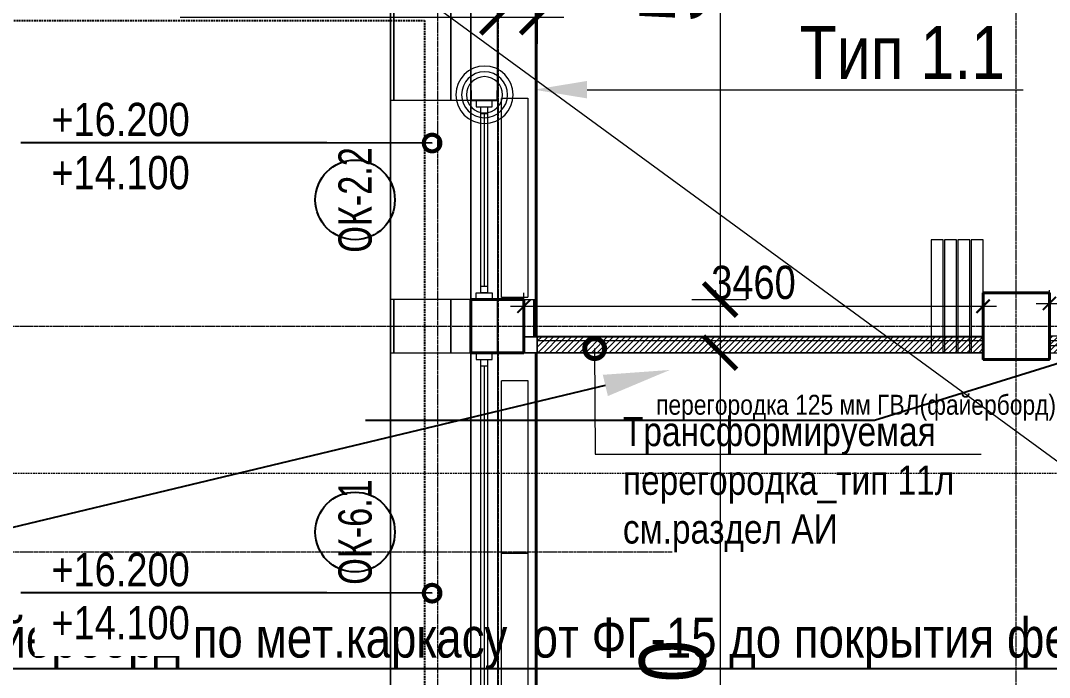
# Model space of a CAD drawing. Header units: millimetres. Extents: x -65509 to 912790, y 446 to 713294.
# Drawn here: x 432058 to 439811, y 588539 to 593483 of the extents above; entities that cross this region are included whole.
import ezdxf
from ezdxf import colors
from ezdxf.entities.mleader import LeaderData, LeaderLine
from ezdxf.enums import TextEntityAlignment as Align
from ezdxf.math import Vec2, Vec3

# ---------------------------------------------------------------- set-up
doc = ezdxf.new("R2010")
doc.units = ezdxf.units.MM
for name, pattern in [('ADSK_Невидимые', [5, 3, -2]), ('CENTER2', [28.575, 19.05, -3.175, 3.175, -3.175]), ('DASHED', [19.05, 12.7, -6.35]), ('HIDDEN2', [4.7625, 3.175, -1.5875])]:
    doc.linetypes.add(name, pattern=pattern)
doc.layers.get('Defpoints').update_dxf_attribs({"color": 250})
for name, color, linetype, lineweight in [('A-Wall_Материал_Газоблок_Контур', 250, 'Continuous', 0), ('АР_Колонны', 250, 'Continuous', 30), ('АР_Окна', 250, 'Continuous', 5), ('АР_Окна марка', 250, 'Continuous', 9), ('АР_Размеры обшивки', 250, 'Continuous', 5), ('АР_Разрезы марка', 7, 'Continuous', 13), ('АР_Стены ЖБ', 250, 'Continuous', 35), ('АР_Стены кирпич', 250, 'Continuous', 20), ('АР_Стены ПЕНОблок', 250, 'Continuous', 20), ('АР_Тонкая', 250, 'Continuous', 5), ('АР_Утеплитель', 250, 'Continuous', 0), ('Зашивки ГКЛ на всю высоту', 250, 'Continuous', 25), ('КМ_Фахверки', 250, 'Continuous', 25), ('Марка окна', 250, 'Continuous', 25), ('Размеры зашивки ГКЛ', 250, 'Continuous', 0), ('РД_Оси_100', 250, 'Continuous', 0), ('РД_проем_инж перемыч_фахверк', 250, 'Continuous', 18), ('ТХ_Оборудование', 250, 'Continuous', 9)]:
    doc.layers.add(name, color=color, linetype=linetype, lineweight=lineweight)
for name, color, linetype, lineweight, plot in [('АР_Делит', 250, 'Continuous', 0, False), ('РД_Витраж_проем', 250, 'Continuous', 0, False), ('РД_Проем', 250, 'Continuous', 0, False)]:
    doc.layers.add(name, color=color, linetype=linetype, lineweight=lineweight, plot=plot)
doc.layers.add('АР_Отопительные приборы', color=1, linetype='HIDDEN2', lineweight=0, true_color=0xff0000)
doc.layers.add('Зашивка радиаторов тип 1 (фанера и МДФ)', color=7, linetype='Continuous', lineweight=0, true_color=0x000085)
doc.styles.add('Arial_09', font='ARIALN.TTF', dxfattribs={"width": 0.9})
doc.styles.add('Isocpeur3', font='isocpeur.ttf')
doc.styles.add('style1', font='ARIALN.TTF')
doc.dimstyles.new('Dim100_ареал', dxfattribs={"dimscale": 100, "dimtxt": 2.5, "dimasz": 1, "dimexe": 1, "dimexo": 1, "dimgap": 0.5, "dimtad": 1, "dimzin": 12, "dimdsep": 46, "dimtxsty": 'style1', "dimblk": 'ARCHTICK', "dimcen": 1, "dimdle": 1, "dimclrd": 256, "dimclre": 256, "dimaunit": 1, "dimadec": 0, "dimazin": 3, "dimtfac": 1, "dimtmove": 1, "dimatfit": 3, "dimldrblk": 'OPEN30', "dimfxl": 4, "dimfxlon": 1, "dimtolj": 1, "dimtzin": 0, "dimlwd": 9, "dimlwe": 9, "dimarcsym": 0})
doc.dimstyles.new('Dim200_ареал', dxfattribs={"dimscale": 100, "dimtxt": 5, "dimasz": 2.5, "dimexe": 2, "dimexo": 2, "dimgap": 1, "dimtad": 1, "dimzin": 12, "dimdsep": 46, "dimtxsty": 'style1', "dimblk": 'ARCHTICK', "dimcen": 3, "dimdle": 2, "dimclrd": 256, "dimclre": 256, "dimaunit": 1, "dimadec": 0, "dimazin": 3, "dimtfac": 1, "dimtmove": 1, "dimatfit": 3, "dimldrblk": 'OPEN30', "dimfxl": 5, "dimfxlon": 1, "dimtolj": 1, "dimtzin": 0, "dimlwd": 9, "dimlwe": 9, "dimarcsym": 0})

# ---------------------------------------------------------------- blocks, each defined once
blk = doc.blocks.new('_DotSmall')
at = {"color": 0, "linetype": 'ByBlock', "const_width": 0.5}
blk.add_lwpolyline([(-0.0625, 0, 1), (0.0625, 0, 1)], format="xyb", close=True, dxfattribs=at)
blk = doc.blocks.new('Ф_пеноблок 200')
at = {"layer": 'АР_Делит', "color": 1}
for radius in [216.3, 173, 136.2]:
    blk.add_circle((103.4, -41.9), radius, dxfattribs=at)
at = {"layer": 'КМ_Фахверки'}
blk.add_lwpolyline([(0, -75), (0, 0), (200, 0), (200, -75)], dxfattribs=at)
blk = doc.blocks.new('СОШ_2200_АР_ОСИ_М100_28.05.24')
at = {"layer": 'АР_Делит', "linetype": 'CENTER2'}
blk.add_line((-5954.958, 83200), (47367.08, 83200), dxfattribs=at)
at = {"layer": 'РД_Оси_100', "linetype": 'CENTER2'}
for p, q in [((49960, -6155), (49960, 139938.679)), ((-5954.958, 84900), (119910, 84900))]:
    blk.add_line(p, q, dxfattribs=at)
for points in [[(45530, 139938.679), (45600, 139538.679), (45600, -6163.457)], [(46060, -6163.105), (46060, 139538.679), (46130, 139938.679)]]:
    blk.add_lwpolyline(points, dxfattribs=at)
blk = doc.blocks.new('_ArchTick')
at = {"color": 0, "linetype": 'ByBlock', "const_width": 0.15}
blk.add_lwpolyline([(-0.5, -0.5), (0.5, 0.5)], dxfattribs=at)
blk = doc.blocks.new('*D812')
at = {"layer": 'Defpoints', "color": 0, "lineweight": 25, "transparency": 16777216}
for p in [(439810.9, 591043.3), (439987.6, 591043.3), (439810.9, 590933.3)]:
    blk.add_point(p, dxfattribs=at)
at = {"layer": 'АР_Делит', "lineweight": 9, "transparency": 16777216}
for p, q in [((439987.6, 590833.3), (439987.6, 591143.3)), ((439910.9, 591043.3), (440087.6, 591043.3)), ((439987.6, 590988.3), (440367.9, 590800.1)), ((439910.9, 590933.3), (440087.6, 590933.3)), ((440367.9, 590800.1), (440367.9, 590267.1))]:
    blk.add_line(p, q, dxfattribs=at)
at = {"layer": 'АР_Делит', "lineweight": 9, "transparency": 16777216, "xscale": 100, "yscale": 100, "zscale": 100}
for p, rotation in [((439987.6, 591043.3), 90), ((439987.6, 590933.3), 270)]:
    blk.add_blockref('_ArchTick', p, dxfattribs=dict(at, rotation=rotation))
at = {"layer": 'АР_Делит', "color": 0, "transparency": 16777216, "insert": (440190.2, 590533.6), "char_height": 250, "attachment_point": 5, "rotation": 90, "style": 'style1'}
blk.add_mtext('\\A1;110', dxfattribs=at)
blk = doc.blocks.new('_Open30')
at = {"color": 0, "linetype": 'ByBlock', "lineweight": -2}
for p, q in [((-1, 0.268), (0, 0)), ((0, 0), (-1, -0.268)), ((0, 0), (-1, 0))]:
    blk.add_line(p, q, dxfattribs=at)
blk = doc.blocks.new('*D836')
at = {"layer": 'Defpoints', "color": 0, "lineweight": 25, "transparency": 16777216}
for p in [(439810.9, 591297.7), (443370.9, 591354.1), (443370.9, 591297.7)]:
    blk.add_point(p, dxfattribs=at)
at = {"layer": 'АР_Делит', "lineweight": 9, "transparency": 16777216}
for p, q in [((439810.9, 591354.1), (439810.9, 591454.1)), ((443370.9, 591354.1), (443370.9, 591454.1)), ((439710.9, 591354.1), (443470.9, 591354.1))]:
    blk.add_line(p, q, dxfattribs=at)
at = {"layer": 'АР_Делит', "lineweight": 9, "transparency": 16777216, "xscale": 100, "yscale": 100, "zscale": 100, "rotation": 180}
blk.add_blockref('_ArchTick', (439810.9, 591354.1), dxfattribs=at)
at = {"layer": 'АР_Делит', "lineweight": 9, "transparency": 16777216, "xscale": 100, "yscale": 100, "zscale": 100}
blk.add_blockref('_ArchTick', (443370.9, 591354.1), dxfattribs=at)
at = {"layer": 'АР_Делит', "color": 0, "transparency": 16777216, "insert": (441590.9, 591531.7), "char_height": 250, "attachment_point": 5, "style": 'style1'}
blk.add_mtext('\\A1;3560', dxfattribs=at)
blk = doc.blocks.new('*D837')
at = {"layer": 'Defpoints', "color": 0, "lineweight": 25, "transparency": 16777216}
for p in [(439310.9, 591333.1), (435850.9, 591183.3), (439310.9, 591183.3)]:
    blk.add_point(p, dxfattribs=at)
at = {"layer": 'АР_Делит', "lineweight": 9, "transparency": 16777216}
for p, q in [((435850.9, 591283.3), (435850.9, 591433.1)), ((439310.9, 591283.3), (439310.9, 591433.1)), ((435750.9, 591333.1), (439410.9, 591333.1))]:
    blk.add_line(p, q, dxfattribs=at)
at = {"layer": 'АР_Делит', "lineweight": 9, "transparency": 16777216, "xscale": 100, "yscale": 100, "zscale": 100, "rotation": 180}
blk.add_blockref('_ArchTick', (435850.9, 591333.1), dxfattribs=at)
at = {"layer": 'АР_Делит', "lineweight": 9, "transparency": 16777216, "xscale": 100, "yscale": 100, "zscale": 100}
blk.add_blockref('_ArchTick', (439310.9, 591333.1), dxfattribs=at)
at = {"layer": 'АР_Делит', "color": 0, "transparency": 16777216, "insert": (437580.9, 591510.7), "char_height": 250, "attachment_point": 5, "style": 'style1'}
blk.add_mtext('\\A1;3460', dxfattribs=at)
blk = doc.blocks.new('Bottom_L_1300')
at = {"layer": 'АР_Отопительные приборы'}
blk.add_lwpolyline([(650, -100), (-650, -100), (-650, 100), (650, 100)], close=True, dxfattribs=at)
blk = doc.blocks.new('Bottom_L_1500')
at = {"layer": 'АР_Отопительные приборы'}
blk.add_lwpolyline([(750, -100), (-750, -100), (-750, 100), (750, 100)], close=True, dxfattribs=at)
blk = doc.blocks.new('*D737')
at = {"layer": 'Defpoints', "color": 0, "lineweight": 25, "transparency": 16777216}
for p in [(436916.2, 590983.3), (436916, 585383.3), (437329.2, 585383.3)]:
    blk.add_point(p, dxfattribs=at)
at = {"layer": 'АР_Размеры обшивки', "lineweight": 9, "transparency": 16777216}
for p, q in [((437329.2, 591183.3), (437329.2, 585183.3)), ((437116.2, 590983.3), (437529.2, 590983.3)), ((437116, 585383.3), (437529.2, 585383.3))]:
    blk.add_line(p, q, dxfattribs=at)
at = {"layer": 'АР_Размеры обшивки', "lineweight": 9, "transparency": 16777216, "xscale": 250, "yscale": 250, "zscale": 250}
for p, rotation in [((437329.2, 590983.3), 90), ((437329.2, 585383.3), 270)]:
    blk.add_blockref('_ArchTick', p, dxfattribs=dict(at, rotation=rotation))
at = {"layer": 'АР_Размеры обшивки', "color": 0, "transparency": 16777216, "insert": (436973.9, 588183.3), "char_height": 500, "attachment_point": 5, "rotation": 90, "style": 'style1'}
blk.add_mtext('\\A1;5600', dxfattribs=at)
blk = doc.blocks.new('*D738')
at = {"layer": 'Defpoints', "color": 0, "lineweight": 25, "transparency": 16777216}
for p in [(436916.2, 596833.3), (436915.9, 591383.3), (437329.2, 591383.3)]:
    blk.add_point(p, dxfattribs=at)
at = {"layer": 'АР_Размеры обшивки', "lineweight": 9, "transparency": 16777216}
for p, q in [((437329.2, 597033.3), (437329.2, 591183.3)), ((437116.2, 596833.3), (437529.2, 596833.3)), ((437115.9, 591383.3), (437529.2, 591383.3))]:
    blk.add_line(p, q, dxfattribs=at)
at = {"layer": 'АР_Размеры обшивки', "lineweight": 9, "transparency": 16777216, "xscale": 250, "yscale": 250, "zscale": 250}
for p, rotation in [((437329.2, 596833.3), 90), ((437329.2, 591383.3), 270)]:
    blk.add_blockref('_ArchTick', p, dxfattribs=dict(at, rotation=rotation))
at = {"layer": 'АР_Размеры обшивки', "color": 0, "transparency": 16777216, "insert": (436973.9, 594108.3), "char_height": 500, "attachment_point": 5, "rotation": 90, "style": 'style1'}
blk.add_mtext('\\A1;5450', dxfattribs=at)
blk = doc.blocks.new('*D781')
at = {"layer": 'Defpoints', "color": 0, "lineweight": 25, "transparency": 16777216}
for p in [(435650.9, 594333.3), (435950.9, 594333.3), (435950.9, 593508.3)]:
    blk.add_point(p, dxfattribs=at)
at = {"layer": 'АР_Размеры обшивки', "lineweight": 9, "transparency": 16777216}
for p, q in [((435650.9, 594008.3), (435650.9, 593308.3)), ((435950.9, 594008.3), (435950.9, 593308.3)), ((433260.8, 593508.3), (435650.9, 593508.3)), ((435450.9, 593508.3), (436150.9, 593508.3))]:
    blk.add_line(p, q, dxfattribs=at)
at = {"layer": 'АР_Размеры обшивки', "lineweight": 9, "transparency": 16777216, "xscale": 250, "yscale": 250, "zscale": 250, "rotation": 180}
blk.add_blockref('_ArchTick', (435650.9, 593508.3), dxfattribs=at)
at = {"layer": 'АР_Размеры обшивки', "lineweight": 9, "transparency": 16777216, "xscale": 250, "yscale": 250, "zscale": 250}
blk.add_blockref('_ArchTick', (435950.9, 593508.3), dxfattribs=at)
at = {"layer": 'АР_Размеры обшивки', "color": 0, "transparency": 16777216, "insert": (433812.9, 593863.6), "char_height": 500, "attachment_point": 5, "style": 'style1'}
blk.add_mtext('\\A1;300', dxfattribs=at)
blk = doc.blocks.new('МОК-Наименование')
at = {"layer": 'Defpoints'}
blk.add_circle((0, 0), 3, dxfattribs=at)
at = {"color": 0, "linetype": 'ByBlock', "lineweight": -2, "style": 'Isocpeur3', "width": 0.8, "flags": 4}
blk.add_attdef('АР-ОКНО:НАИМЕНОВАНИЕ', text='', height=2.5, dxfattribs=at).set_placement((0, 0), align=Align.MIDDLE)

msp = doc.modelspace()

# ---------------------------------------------------------------- hatches: boundary and pattern name
at = {"layer": 'АР_Делит'}
h = msp.add_hatch(dxfattribs=at)
h.set_pattern_fill('ANSI31', color=256, scale=10)
h.set_pattern_definition([(45, (389600.882, 506283.318), (-22.45064, 22.45064), [])])
h.paths.add_polyline_path([(435951.156, 591108.327), (439310.882, 591108.327), (439310.882, 590983.327), (435951.156, 590983.327)])
h = msp.add_hatch(dxfattribs=at)
h.set_pattern_fill('ANSI31', color=256, scale=10)
h.set_pattern_definition([(45, (389584.167, 506283.31), (-22.45064, 22.45064), [])])
h.paths.add_polyline_path([(443200.881, 591108.318), (439810.882, 591108.318), (439810.882, 590983.318), (443200.881, 590983.318)])

# ---------------------------------------------------------------- linework, layer by layer
msp.add_lwpolyline([(439310.882, 591433.318), (439810.882, 591433.318), (439810.882, 590933.318), (439310.882, 590933.318)], close=True)
at = {"layer": 'A-Wall_Материал_Газоблок_Контур', "linetype": 'Continuous', "lineweight": 0}
for p, q in [((435451.027, 591383.318), (435451.027, 592883.318)), ((435451.028, 588283.318), (435451.027, 590983.318))]:
    msp.add_line(p, q, dxfattribs=at)
at = {"layer": 'АР_Делит'}
msp.add_lwpolyline([(434845.882, 574628.318), (434845.882, 597588.318), (504555.882, 597588.318)], dxfattribs=at)
for points in [[(435951.156, 591108.327), (439310.882, 591108.327), (439310.882, 590983.327), (435951.156, 590983.327)], [(443200.881, 591108.318), (439810.882, 591108.318), (439810.882, 590983.318), (443200.881, 590983.318)]]:
    msp.add_lwpolyline(points, close=True, dxfattribs=at)
at = {"layer": 'АР_Колонны', "linetype": 'HIDDEN2', "lineweight": 25}
for p, q in [((439310.882, 591433.318), (439810.882, 591433.318)), ((439310.882, 590933.318), (439310.882, 591433.318)), ((439810.882, 591433.318), (439810.882, 590933.318)), ((435450.882, 591383.318), (435850.882, 591383.318)), ((435450.882, 590983.318), (435450.882, 591383.318)), ((435850.882, 591383.318), (435850.882, 590983.318)), ((435850.882, 590983.318), (435450.882, 590983.318)), ((439810.882, 590933.318), (439310.882, 590933.318))]:
    msp.add_line(p, q, dxfattribs=at)
at = {"layer": 'АР_Колонны', "linetype": 'Continuous', "lineweight": 35}
for p, q in [((439810.882, 591433.318), (439310.882, 591433.318)), ((439310.882, 591433.318), (439310.882, 590933.318)), ((439810.882, 590933.318), (439810.882, 591433.318)), ((435850.882, 591383.318), (435450.882, 591383.318)), ((435450.882, 591383.318), (435450.882, 590983.318)), ((435850.882, 590983.318), (435850.882, 591383.318)), ((435450.882, 590983.318), (435850.882, 590983.318)), ((439310.882, 590933.318), (439810.882, 590933.318))]:
    msp.add_line(p, q, dxfattribs=at)
at = {"layer": 'АР_Окна', "linetype": 'Continuous', "lineweight": 5}
for p, q in [((435451.152, 592883.32), (435451.142, 591383.32)), ((435651.152, 592883.318), (435651.142, 591383.318)), ((435526.151, 592783.319), (435576.151, 592783.319)), ((435551.151, 592783.319), (435551.142, 591483.319)), ((435526.142, 591483.319), (435576.142, 591483.319)), ((435451.139, 590983.32), (435451.121, 588283.32)), ((435651.139, 590983.318), (435651.121, 588283.318)), ((435526.138, 590883.319), (435576.138, 590883.319)), ((435551.138, 590883.319), (435551.121, 588383.319))]:
    msp.add_line(p, q, dxfattribs=at)
for points in [[(435611.152, 592833.319), (435611.152, 592883.319), (435491.152, 592883.319), (435491.152, 592833.319)], [(435526.152, 592833.319), (435576.152, 592833.319), (435576.142, 591433.319), (435526.142, 591433.319)], [(435611.142, 591433.319), (435611.142, 591383.319), (435491.142, 591383.319), (435491.142, 591433.319)], [(435611.139, 590933.319), (435611.139, 590983.319), (435491.139, 590983.319), (435491.139, 590933.319)], [(435526.139, 590933.319), (435576.139, 590933.319), (435576.121, 588333.319), (435526.121, 588333.319)]]:
    msp.add_lwpolyline(points, close=True, dxfattribs=at)
at = {"layer": 'АР_Разрезы марка', "linetype": 'DASHED', "lineweight": 0}
msp.add_line((507945.703, 590072.788), (387081.99, 590072.788), dxfattribs=at)
at = {"layer": 'АР_Стены ЖБ', "linetype": 'Continuous', "lineweight": 40}
for p, q in [((439810.882, 591433.318), (439310.882, 591433.318)), ((439310.882, 591433.318), (439310.882, 590933.318)), ((439810.882, 590933.318), (439810.882, 591433.318)), ((435850.882, 591383.318), (435450.882, 591383.318)), ((435450.882, 591383.318), (435450.882, 590983.318)), ((435850.882, 590983.318), (435850.882, 591383.318)), ((435450.882, 590983.318), (435850.882, 590983.318)), ((439310.882, 590933.318), (439810.882, 590933.318))]:
    msp.add_line(p, q, dxfattribs=at)
at = {"layer": 'АР_Стены кирпич', "linetype": 'Continuous', "lineweight": 20}
for p, q in [((435849.837, 591103.318), (435849.837, 590983.318)), ((435950.882, 591103.318), (435849.837, 591103.318)), ((435950.882, 590983.318), (435950.882, 591103.318)), ((439310.882, 591103.318), (439310.882, 590983.318)), ((439318.084, 591103.318), (439310.882, 591103.318)), ((439318.084, 590983.318), (439318.084, 591103.318)), ((435849.837, 590983.318), (435950.882, 590983.318)), ((439310.882, 590983.318), (439318.084, 590983.318))]:
    msp.add_line(p, q, dxfattribs=at)
at = {"layer": 'АР_Стены кирпич', "linetype": 'Continuous', "lineweight": 0}
msp.add_line((439311.104, 591103.318), (439311.104, 590983.318), dxfattribs=at)
at = {"layer": 'АР_Стены кирпич', "linetype": 'ADSK_Невидимые', "lineweight": 0}
msp.add_lwpolyline([(435950.882, 590983.318), (439310.882, 590983.318), (439310.882, 591103.318), (435950.882, 591103.318)], close=True, dxfattribs=at)
at = {"layer": 'АР_Стены ПЕНОблок', "linetype": 'Continuous', "lineweight": 20}
for p, q in [((435451.16, 594133.32), (435451.152, 592883.32)), ((435651.152, 592883.318), (435651.16, 594133.318)), ((435451.152, 592883.32), (435651.152, 592883.318)), ((435451.142, 591383.32), (435451.139, 590983.32)), ((435651.142, 591383.318), (435451.142, 591383.32)), ((435651.139, 590983.318), (435651.142, 591383.318)), ((435451.139, 590983.32), (435651.139, 590983.318))]:
    msp.add_line(p, q, dxfattribs=at)
at = {"layer": 'АР_Тонкая', "linetype": 'Continuous', "lineweight": 5}
for p, q in [((435301.027, 592883.318), (435301.026, 594133.318)), ((434871.027, 591383.318), (434846.027, 591383.318)), ((434846.027, 591383.318), (434846.027, 590983.318)), ((435301.027, 591383.318), (434871.027, 591383.318)), ((434871.027, 591383.318), (434871.027, 590983.318)), ((434871.027, 590983.318), (434871.027, 591383.318)), ((435301.027, 590983.318), (435301.027, 591383.318)), ((434846.027, 590983.318), (434871.027, 590983.318)), ((434871.027, 590983.318), (435301.027, 590983.318))]:
    msp.add_line(p, q, dxfattribs=at)
at = {"layer": 'АР_Утеплитель', "linetype": 'Continuous', "lineweight": 0}
for p, q in [((435301.026, 594133.318), (435301.027, 592883.318)), ((435451.027, 592883.318), (435451.026, 594133.318)), ((435301.027, 592883.318), (435451.027, 592883.318)), ((435451.027, 591383.318), (435301.027, 591383.318)), ((435301.027, 591383.318), (435301.027, 590983.318)), ((435451.027, 590983.318), (435451.027, 591383.318)), ((435301.027, 590983.318), (435451.027, 590983.318))]:
    msp.add_line(p, q, dxfattribs=at)
at = {"layer": 'Зашивка радиаторов тип 1 (фанера и МДФ)', "linetype": 'Continuous', "lineweight": 0}
for p, q in [((435651.179, 596833.319), (435651.179, 591383.319)), ((435938.679, 591383.319), (435938.679, 596833.319)), ((435938.679, 596833.319), (435938.679, 591383.319)), ((435951.179, 591383.319), (435951.179, 596833.319)), ((435651.179, 591383.319), (435951.179, 591383.319)), ((435651.179, 590983.318), (435951.179, 590983.318)), ((435651.179, 590983.318), (435651.179, 585383.318)), ((435938.679, 585383.318), (435938.679, 590983.318)), ((435938.679, 590983.318), (435938.679, 585383.318)), ((435951.179, 585383.318), (435951.179, 590983.318))]:
    msp.add_line(p, q, dxfattribs=at)
at = {"layer": 'Зашивки ГКЛ на всю высоту', "linetype": 'Continuous', "lineweight": 0}
for p, q in [((435850.882, 591383.318), (435950.882, 591383.318)), ((435850.882, 591383.318), (435850.884, 591103.318)), ((435925.882, 591383.318), (435925.884, 591103.318)), ((435925.884, 591103.318), (435925.882, 591383.318)), ((435938.382, 591383.318), (435938.384, 591103.318)), ((435938.384, 591103.318), (435938.382, 591383.318)), ((435950.884, 591103.318), (435950.882, 591383.318)), ((435850.884, 591103.318), (435950.884, 591103.318))]:
    msp.add_line(p, q, dxfattribs=at)
at = {"layer": 'РД_Витраж_проем', "linetype": 'Continuous', "lineweight": 0}
for p, q in [((435451.027, 592883.318), (435451.027, 591383.318)), ((435451.027, 590983.318), (435451.028, 588283.318))]:
    msp.add_line(p, q, dxfattribs=at)
at = {"layer": 'РД_Проем', "linetype": 'Continuous', "lineweight": 0}
for p, q in [((435950.882, 591103.318), (439310.882, 591103.318)), ((435950.882, 590983.318), (439310.882, 590983.318))]:
    msp.add_line(p, q, dxfattribs=at)
at = {"layer": 'РД_проем_инж перемыч_фахверк', "linetype": 'Continuous', "lineweight": 18}
for p, q in [((439311.104, 591103.318), (435849.837, 591103.318)), ((439310.882, 591103.318), (435850.882, 591103.318)), ((439311.104, 590983.318), (435849.837, 590983.318)), ((439310.882, 590983.318), (435850.882, 590983.318)), ((439810.882, 591038.318), (443370.882, 591038.3))]:
    msp.add_line(p, q, dxfattribs=at)
at = {"layer": 'ТХ_Оборудование'}
for points in [[(438920.882, 591833.318), (438920.882, 590983.318), (439010.882, 590983.318), (439010.882, 591833.318)], [(439020.882, 591833.318), (439020.882, 590983.318), (439110.882, 590983.318), (439110.882, 591833.318)], [(439120.882, 591833.318), (439120.882, 590983.318), (439210.882, 590983.318), (439210.882, 591833.318)], [(439220.882, 591833.318), (439220.882, 590983.318), (439310.882, 590983.318), (439310.882, 591833.318)]]:
    msp.add_lwpolyline(points, close=True, dxfattribs=at)
at = {"layer": 'ТХ_Оборудование', "linetype": 'ADSK_Невидимые'}
for points in [[(435950.882, 590983.318), (439310.882, 590983.318), (439310.882, 591073.318), (435950.882, 591073.318)], [(439810.882, 590983.318), (443200.881, 590983.318), (443200.881, 591073.318), (439810.882, 591073.318)]]:
    msp.add_lwpolyline(points, close=True, dxfattribs=at)

# ---------------------------------------------------------------- block references
at = {"layer": 'АР_Отопительные приборы', "rotation": 270}
for name, p in [('Bottom_L_1500', (435781.046, 592149.078)), ('Bottom_L_1300', (435781.046, 590123.316)), ('Bottom_L_1300', (435781.046, 588823.316))]:
    msp.add_blockref(name, p, dxfattribs=at)
at = {"layer": 'КМ_Фахверки', "xscale": -1, "rotation": 180}
msp.add_blockref('Ф_пеноблок 200', (435450.882, 592883.317), dxfattribs=at)

# ---------------------------------------------------------------- dimensions: what is measured, and where the dimension line sits
at = {"layer": 'АР_Делит'}
for base, p1, p2, picture, middle in [((439310.882, 591333.103), (435850.882, 591183.327), (439310.882, 591183.318), '*D837', (437580.882, 591510.746)), ((443370.882, 591354.081), (439810.882, 591297.686), (443370.882, 591297.686), '*D836', (441590.882, 591531.725))]:
    dim = msp.add_linear_dim(base=base, p1=p1, p2=p2, dimstyle='Dim100_ареал', override={"dimfxl": 20}, dxfattribs=at)
    dim.commit()
    dim.dimension.update_dxf_attribs({"geometry": picture, "text_midpoint": middle})
dim = msp.add_linear_dim(base=(439987.59, 591043.318), p1=(439810.882, 590933.318), p2=(439810.882, 591043.318), angle=90, dimstyle='Dim100_ареал', override={"dimfxl": 20}, dxfattribs=at)
dim.commit()
dim.dimension.update_dxf_attribs({"geometry": '*D812', "text_midpoint": (440367.876, 590750.109), "dimtype": 160})
at = {"layer": 'АР_Размеры обшивки'}
for base, p1, p2, picture, middle in [((437329.176, 591383.318), (436916.179, 596833.317), (436915.882, 591383.318), '*D738', (436973.89, 594108.318)), ((437329.176, 585383.318), (436916.179, 590983.318), (436916.032, 585383.318), '*D737', (436973.89, 588183.318))]:
    dim = msp.add_linear_dim(base=base, p1=p1, p2=p2, angle=90, dimstyle='Dim200_ареал', override={"dimdec": 0}, dxfattribs=at)
    dim.commit()
    dim.dimension.update_dxf_attribs({"geometry": picture, "text_midpoint": middle})
dim = msp.add_linear_dim(base=(435950.885, 593508.266), p1=(435650.882, 594333.266), p2=(435950.885, 594333.262), dimstyle='Dim200_ареал', override={"dimdec": 0}, dxfattribs=at)
dim.commit()
dim.dimension.update_dxf_attribs({"geometry": '*D781', "text_midpoint": (433812.882, 593857.266), "dimtype": 160})

# ---------------------------------------------------------------- leaders
at = {"layer": 'АР_Делит'}
ml = msp.add_multileader_mtext('Standard', dxfattribs=at)
ml.set_content('предусмотреть лорбик_файерборд по мет.каркасу  от ФГ-15 до покрытия фермы/перекрытия', color=256, style='style1')
ml.set_leader_properties(color=256)
ml.build(insert=Vec2(0, 0))
ml.multileader.update_dxf_attribs({"has_dogleg": 0, "text_left_attachment_type": 6, "text_right_attachment_type": 6, "arrow_head_size": 500, "scale": 100})
ctx = ml.context
ctx.base_point, ctx.scale, ctx.char_height, ctx.arrow_head_size, ctx.landing_gap_size, ctx.plane_origin, ctx.plane_x_axis, ctx.plane_y_axis = Vec3(427558.207, 588605.03), 100, 300, 500, 50, Vec3(409878.206, 573003.983), Vec3(1, 0.00000001), Vec3(-0.00000001, 1)
ctx.left_attachment, ctx.right_attachment = 6, 6
notes = []
notes.append((ctx, [(1, (1, 1, 0), (427550.207, 588605.03), (1, 0.00000001), 8, [(0, [(436950.881, 590853.318)], 0, []), (1, [(401750.882, 659149.318)], 0, [])])]))
ctx.mtext.insert, ctx.mtext.text_direction, ctx.mtext.rotation, ctx.mtext.width, ctx.mtext.defined_height, ctx.mtext.flow_direction = Vec3(427608.207, 588988.318), Vec3(1, 0.00000001), 0.00000001, 4538.94863, 395.157, 5
ml = msp.add_multileader_mtext('Standard', dxfattribs=at)
ml.set_content('\\pxsm1;антипаника?', color=256, style='style1')
ml.set_leader_properties(color=256, linetype='ByLayer', lineweight=9)
ml.set_arrow_properties(name='DOTSMALL')
ml.build(insert=Vec2(0, 0))
ml.multileader.update_dxf_attribs({"text_left_attachment_type": 6, "text_right_attachment_type": 6, "text_bottom_attachment_type": 10, "dogleg_length": 25, "arrow_head_size": 100})
ctx = ml.context
ctx.base_point, ctx.char_height, ctx.arrow_head_size, ctx.landing_gap_size, ctx.plane_origin = Vec3(363213.556, 635761.908), 1000, 100, 50, Vec3(356400.809, 649329.266)
ctx.left_attachment, ctx.right_attachment, ctx.top_attachment = 6, 6, 10
notes.append((ctx, [(1, (1, 1, 0), (377503.911, 635761.908), (-1, 0), 7549.837, [(0, [(451600.882, 581586.98)], 0, [])])]))
ctx.mtext.insert, ctx.mtext.width, ctx.mtext.defined_height, ctx.mtext.line_spacing_factor, ctx.mtext.flow_direction = Vec3(363262.874, 636961.908), 12881.20192, 10741.778, 0.3, 5
ml = msp.add_multileader_mtext('Standard', dxfattribs=at)
ml.set_content('перегородка 125 мм ГВЛ(файерборд)', color=256, style='style1')
ml.set_leader_properties(color=256)
ml.build(insert=Vec2(0, 0))
ml.multileader.update_dxf_attribs({"has_dogleg": 0, "text_left_attachment_type": 6, "text_right_attachment_type": 6, "arrow_head_size": 100, "scale": 100})
ctx = ml.context
ctx.base_point, ctx.scale, ctx.char_height, ctx.arrow_head_size, ctx.landing_gap_size, ctx.plane_origin, ctx.plane_x_axis, ctx.plane_y_axis = Vec3(436797.291, 590472.228), 100, 150, 100, 50, Vec3(429023.947, 576656.788), Vec3(1, 0.00000001), Vec3(-0.00000001, 1)
ctx.left_attachment, ctx.right_attachment = 6, 6
notes.append((ctx, [(0, (1, 1, 0), (439292.755, 590472.228), (-1, -0.00000001), 800, [(1, [(440140.496, 590983.318)], 0, [])])]))
ctx.mtext.insert, ctx.mtext.text_direction, ctx.mtext.rotation, ctx.mtext.width, ctx.mtext.flow_direction = Vec3(436847.189, 590666.327), Vec3(1, 0.00000001), 0.00000001, 1711.87802, 5
at = {"layer": 'Размеры зашивки ГКЛ'}
ml = msp.add_multileader_mtext('Standard', dxfattribs=at)
ml.set_content('\\pxsm1;Тип 1.1 ', color=(0, 0, 138), style='style1')
ml.set_leader_properties(color=256, linetype='ByLayer', lineweight=9)
ml.build(insert=Vec2(0, 0))
ml.multileader.update_dxf_attribs({"has_dogleg": 0, "text_left_attachment_type": 6, "text_right_attachment_type": 6, "text_bottom_attachment_type": 10, "dogleg_length": 25, "arrow_head_size": 400})
ctx = ml.context
ctx.base_point, ctx.char_height, ctx.arrow_head_size, ctx.landing_gap_size, ctx.plane_origin = Vec3(437877.61, 592963.267), 400, 400, 50, Vec3(430133.145, 599933.832)
ctx.left_attachment, ctx.right_attachment, ctx.top_attachment = 6, 6, 10
notes.append((ctx, [(0, (1, 1, 0), (437852.61, 592963.267), (1, 0), 25, [(1, [(435927.276, 592963.267)], 0, [])])]))
ctx.mtext.insert, ctx.mtext.width, ctx.mtext.defined_height, ctx.mtext.line_spacing_factor, ctx.mtext.flow_direction = Vec3(437927.61, 593443.267), 1668.44707, 600, 0.3, 5
at = {"layer": 'ТХ_Оборудование'}
ml = msp.add_multileader_mtext('Standard', dxfattribs=at)
ml.set_content('\\pxsm1;Трансформируемая перегородка_тип 11л см.раздел АИ ', color=256, style='style1')
ml.set_leader_properties(color=256, linetype='ByLayer', lineweight=9)
ml.set_arrow_properties(name='DOTSMALL')
ml.build(insert=Vec2(0, 0))
ml.multileader.update_dxf_attribs({"text_left_attachment_type": 6, "text_right_attachment_type": 6, "text_bottom_attachment_type": 10, "dogleg_length": 25, "arrow_head_size": 300})
ctx = ml.context
ctx.base_point, ctx.char_height, ctx.arrow_head_size, ctx.landing_gap_size, ctx.plane_origin = Vec3(436547.246, 590219.075), 220, 300, 50, Vec3(427455.908, 593681.779)
ctx.left_attachment, ctx.right_attachment, ctx.top_attachment = 6, 6, 10
notes.append((ctx, [(0, (1, 1, 0), (436389.235, 590219.075), (1, 0), 158.01, [(1, [(436384.183, 591014.297)], 0, [])])]))
ctx.mtext.insert, ctx.mtext.width, ctx.mtext.defined_height, ctx.mtext.line_spacing_factor, ctx.mtext.flow_direction = Vec3(436597.246, 590500.153), 2672.40951, 2067.07, 0.3, 5
for ctx, leaders in notes:
    for number, flags, end, landing, length, lines in leaders:
        leader = LeaderData()
        leader.index, (leader.has_last_leader_line, leader.has_dogleg_vector, leader.attachment_direction) = number, flags
        leader.last_leader_point, leader.dogleg_vector, leader.dogleg_length = Vec3(end), Vec3(landing), length
        for number, points, colour, breaks in lines:
            line = LeaderLine()
            line.index, line.vertices, line.color, line.breaks = number, Vec3.list(points), colors.encode_raw_color(colour), breaks
            leader.lines.append(line)
        ctx.leaders.append(leader)

# ---------------------------------------------------------------- next in the draw order: leaders
at = {"layer": 'Марка окна', "lineweight": 0, "ltscale": 20}
ml = msp.add_multileader_mtext('Standard', dxfattribs=at)
ml.set_content('+16.200\\P+14.100', color=256, style='style1')
ml.set_leader_properties(color=256, linetype='ByLayer', lineweight=-1)
ml.set_arrow_properties(name='DOTSMALL')
ml.build(insert=Vec2(0, 0))
ml.multileader.update_dxf_attribs({"text_left_attachment_type": 6, "text_right_attachment_type": 6, "dogleg_length": 200, "arrow_head_size": 250})
ctx = ml.context
ctx.base_point, ctx.char_height, ctx.arrow_head_size, ctx.landing_gap_size, ctx.plane_origin = Vec3(432290.1, 592564.198), 250, 250, 0, Vec3(432685.077, 591879.671)
ctx.left_attachment, ctx.right_attachment = 6, 6
notes = []
notes.append((ctx, [(0, (1, 1, 0), (434365.177, 592564.198), (-1, 0), 1061.605, [(0, [(435159.291, 592561.528)], 0, [])])]))
ctx.mtext.insert, ctx.mtext.line_spacing_factor, ctx.mtext.flow_direction = Vec3(432290.1, 592864.198), 0.96, 5
ctx.mtext.has_bg_fill, ctx.mtext.bg_color, ctx.mtext.bg_scale_factor, ctx.mtext.bg_transparency, ctx.mtext.use_window_bg_color = 1, -1027028792, 1.5, 0, 1
ml = msp.add_multileader_mtext('Standard', dxfattribs=at)
ml.set_content('+16.200\\P+14.100', color=256, style='style1')
ml.set_leader_properties(color=256, linetype='ByLayer', lineweight=-1)
ml.set_arrow_properties(name='DOTSMALL')
ml.build(insert=Vec2(0, 0))
ml.multileader.update_dxf_attribs({"text_left_attachment_type": 6, "text_right_attachment_type": 6, "dogleg_length": 200, "arrow_head_size": 250})
ctx = ml.context
ctx.base_point, ctx.char_height, ctx.arrow_head_size, ctx.landing_gap_size, ctx.plane_origin = Vec3(432290.1, 589175.694), 250, 250, 0, Vec3(432685.077, 588491.167)
ctx.left_attachment, ctx.right_attachment = 6, 6
notes.append((ctx, [(0, (1, 1, 0), (434365.177, 589175.694), (-1, 0), 1061.605, [(0, [(435159.291, 589173.024)], 0, [])])]))
ctx.mtext.insert, ctx.mtext.line_spacing_factor, ctx.mtext.flow_direction = Vec3(432290.1, 589475.694), 0.96, 5
ctx.mtext.has_bg_fill, ctx.mtext.bg_color, ctx.mtext.bg_scale_factor, ctx.mtext.bg_transparency, ctx.mtext.use_window_bg_color = 1, -1027028792, 1.5, 0, 1
for ctx, leaders in notes:
    for number, flags, end, landing, length, lines in leaders:
        leader = LeaderData()
        leader.index, (leader.has_last_leader_line, leader.has_dogleg_vector, leader.attachment_direction) = number, flags
        leader.last_leader_point, leader.dogleg_vector, leader.dogleg_length = Vec3(end), Vec3(landing), length
        for number, points, colour, breaks in lines:
            line = LeaderLine()
            line.index, line.vertices, line.color, line.breaks = number, Vec3.list(points), colors.encode_raw_color(colour), breaks
            leader.lines.append(line)
        ctx.leaders.append(leader)

# ---------------------------------------------------------------- next in the draw order: linework, layer by layer
at = {"layer": 'A-Wall_Материал_Газоблок_Контур', "linetype": 'Continuous', "lineweight": 0}
for p, q in [((434846.027, 592883.318), (434846.027, 591383.318)), ((434846.027, 590983.318), (434846.028, 588283.318))]:
    msp.add_line(p, q, dxfattribs=at)
at = {"layer": 'АР_Делит', "linetype": 'DASHED', "lineweight": 25}
msp.add_lwpolyline([(417300.882, 593483.318), (435100.882, 593483.318), (435100.882, 575083.318), (417300.882, 575083.318)], close=True, dxfattribs=at)
at = {"layer": 'АР_Тонкая', "linetype": 'Continuous', "lineweight": 5}
for p, q in [((434846.026, 594133.318), (434846.027, 592883.318)), ((434871.026, 594133.318), (434871.027, 592883.318)), ((434871.027, 592883.318), (434871.026, 594133.318)), ((434846.027, 592883.318), (434871.027, 592883.318)), ((434871.027, 592883.318), (435301.027, 592883.318))]:
    msp.add_line(p, q, dxfattribs=at)
at = {"layer": 'КМ_Фахверки', "lineweight": 5}
msp.add_lwpolyline([(435451.032, 597333.318), (504300.882, 597333.318), (504300.882, 506183.318), (435100.882, 506183.318), (435100.882, 574808.318), (435451.032, 574808.318), (435451.032, 597333.318)], dxfattribs=at)
at = {"layer": 'РД_Витраж_проем', "linetype": 'Continuous', "lineweight": 0}
for p, q in [((434846.027, 592883.318), (434846.027, 591383.318)), ((434846.027, 590983.318), (434846.028, 588283.318))]:
    msp.add_line(p, q, dxfattribs=at)

# ---------------------------------------------------------------- next in the draw order: block references
at = {"layer": 'АР_Окна марка', "linetype": 'Continuous', "lineweight": 9}
ref = msp.add_blockref('МОК-Наименование', (434578.647, 592133.315, 600), dxfattribs=dict(at, xscale=100, yscale=100, zscale=100, rotation=90))
ref.add_attrib('АР-ОКНО:НАИМЕНОВАНИЕ', 'ОК-2.2', dxfattribs={"layer": '0', "color": 0, "linetype": 'ByBlock', "lineweight": -2, "height": 250, "rotation": 90, "style": 'Arial_09', "width": 0.9}).set_placement((434578.647, 592133.315, 600), align=Align.MIDDLE)
ref = msp.add_blockref('МОК-Наименование', (434578.63, 589633.315, 600), dxfattribs=dict(at, xscale=100, yscale=100, zscale=100, rotation=90))
ref.add_attrib('АР-ОКНО:НАИМЕНОВАНИЕ', 'ОК-6.1', dxfattribs={"layer": '0', "color": 0, "linetype": 'ByBlock', "lineweight": -2, "height": 250, "rotation": 90, "style": 'Arial_09', "width": 0.9}).set_placement((434578.63, 589633.315, 600), align=Align.MIDDLE)
at = {"layer": 'РД_Оси_100'}
msp.add_blockref('СОШ_2200_АР_ОСИ_М100_28.05.24', (389600.882, 506283.318), dxfattribs=at)

doc.saveas('drawing.dxf')
